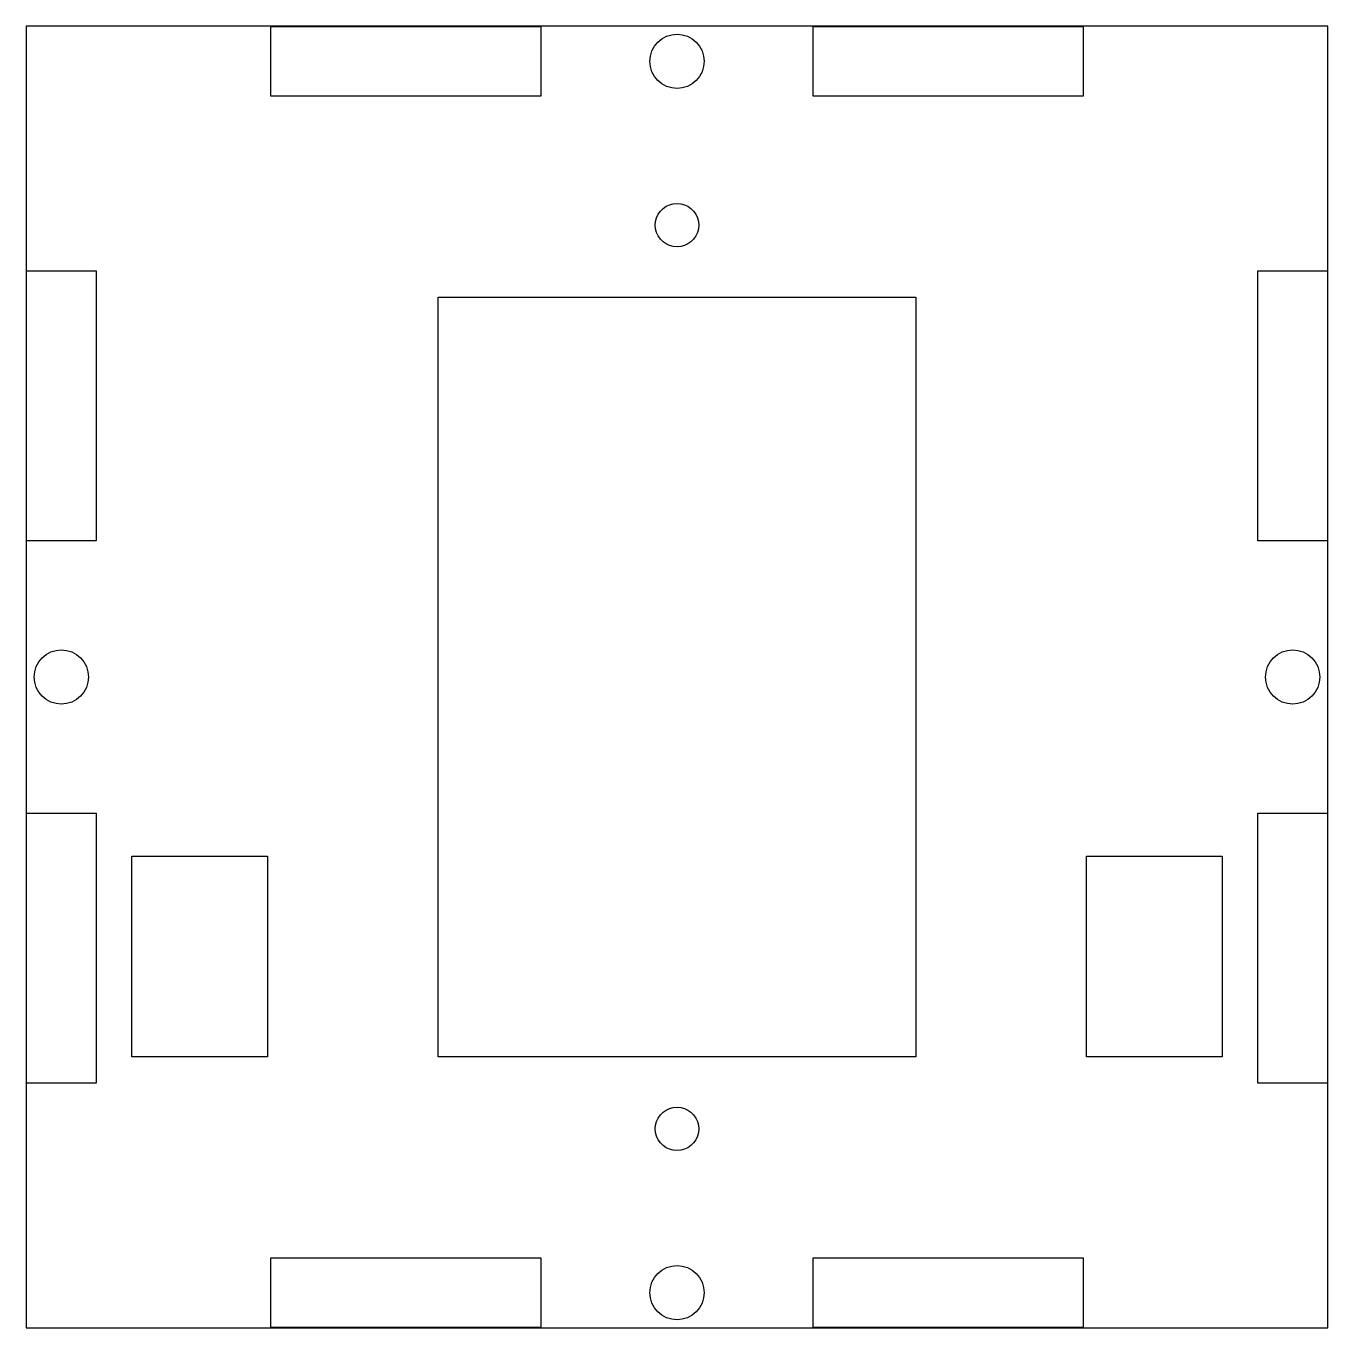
# Model space of a CAD drawing. Header units: metres. Extents: x -60 to 60, y -20 to 100.
import ezdxf

# ---------------------------------------------------------------- set-up
doc = ezdxf.new("R2010")
doc.units = ezdxf.units.M

msp = doc.modelspace()

# ---------------------------------------------------------------- linework, layer by layer
for p, q in [((60, 100), (-60, 100)), ((-60, 100), (-60, -20)), ((-37.45, 93.55), (-37.45, 99.95)), ((-37.45, 99.95), (-12.55, 99.95)), ((-12.55, 99.95), (-12.55, 93.55)), ((12.55, 93.55), (12.55, 99.95)), ((12.55, 99.95), (37.45, 99.95)), ((37.45, 99.95), (37.45, 93.55)), ((60, -20), (60, 100)), ((-2.07866, 98.1389), (-1.76776, 98.5178)), ((-1.76776, 98.5178), (-1.38892, 98.8287)), ((-1.38892, 98.8287), (-0.956696, 99.0597)), ((-0.956696, 99.0597), (-0.487717, 99.202)), ((-0.487717, 99.202), (0, 99.25)), ((0, 99.25), (0.487717, 99.202)), ((0.487717, 99.202), (0.956696, 99.0597)), ((0.956696, 99.0597), (1.38892, 98.8287)), ((1.38892, 98.8287), (1.76776, 98.5178)), ((1.76776, 98.5178), (2.07866, 98.1389)), ((-2.5, 96.75), (-2.45195, 97.2377)), ((-2.45195, 97.2377), (-2.30969, 97.7067)), ((-2.30969, 97.7067), (-2.07866, 98.1389)), ((2.07866, 98.1389), (2.30969, 97.7067)), ((2.30969, 97.7067), (2.45195, 97.2377)), ((2.45195, 97.2377), (2.5, 96.75)), ((-2.45195, 96.2623), (-2.5, 96.75)), ((-2.30969, 95.7933), (-2.45195, 96.2623)), ((2.45195, 96.2623), (2.30969, 95.7933)), ((2.5, 96.75), (2.45195, 96.2623)), ((-2.07866, 95.3611), (-2.30969, 95.7933)), ((-1.76776, 94.9822), (-2.07866, 95.3611)), ((-1.38892, 94.6713), (-1.76776, 94.9822)), ((1.76776, 94.9822), (1.38892, 94.6713)), ((2.07866, 95.3611), (1.76776, 94.9822)), ((2.30969, 95.7933), (2.07866, 95.3611)), ((-0.956696, 94.4403), (-1.38892, 94.6713)), ((-0.487717, 94.298), (-0.956696, 94.4403)), ((0, 94.25), (-0.487717, 94.298)), ((0.487717, 94.298), (0, 94.25)), ((0.956696, 94.4403), (0.487717, 94.298)), ((1.38892, 94.6713), (0.956696, 94.4403)), ((-12.55, 93.55), (-37.45, 93.55)), ((37.45, 93.55), (12.55, 93.55)), ((-1.73204, 82.65), (-1.53207, 82.9356)), ((-1.53207, 82.9356), (-1.28557, 83.1821)), ((-1.28557, 83.1821), (-0.999985, 83.382)), ((-0.999985, 83.382), (-0.684036, 83.5294)), ((-0.684036, 83.5294), (-0.34729, 83.6196)), ((-0.34729, 83.6196), (0, 83.65)), ((0, 83.65), (0.34729, 83.6196)), ((0.34729, 83.6196), (0.684036, 83.5294)), ((0.684036, 83.5294), (1, 83.382)), ((1, 83.382), (1.28557, 83.1821)), ((1.28557, 83.1821), (1.53207, 82.9356)), ((1.53207, 82.9356), (1.73204, 82.65)), ((-2, 81.65), (-1.9696, 81.9973)), ((-1.9696, 81.3027), (-2, 81.65)), ((-1.9696, 81.9973), (-1.87938, 82.334)), ((-1.87938, 82.334), (-1.73204, 82.65)), ((1.73204, 82.65), (1.87938, 82.334)), ((1.87938, 82.334), (1.9696, 81.9973)), ((1.9696, 81.9973), (2, 81.65)), ((2, 81.65), (1.9696, 81.3027)), ((-1.87938, 80.966), (-1.9696, 81.3027)), ((-1.73204, 80.65), (-1.87938, 80.966)), ((-1.53207, 80.3644), (-1.73204, 80.65)), ((1.73204, 80.65), (1.53207, 80.3644)), ((1.87938, 80.966), (1.73204, 80.65)), ((1.9696, 81.3027), (1.87938, 80.966)), ((-1.28557, 80.1179), (-1.53207, 80.3644)), ((-1, 79.9179), (-1.28557, 80.1179)), ((-0.684036, 79.7706), (-1, 79.9179)), ((-0.34729, 79.6804), (-0.684036, 79.7706)), ((0, 79.65), (-0.34729, 79.6804)), ((0.34729, 79.6804), (0, 79.65)), ((0.684036, 79.7706), (0.34729, 79.6804)), ((1, 79.9179), (0.684036, 79.7706)), ((1.28557, 80.1179), (1, 79.9179)), ((1.53207, 80.3644), (1.28557, 80.1179)), ((-59.95, 52.55), (-59.95, 77.45)), ((-59.95, 77.45), (-53.55, 77.45)), ((-53.55, 77.45), (-53.55, 52.55)), ((53.55, 52.55), (53.55, 77.45)), ((53.55, 77.45), (59.95, 77.45)), ((59.95, 77.45), (59.95, 52.55)), ((-22, 5), (-22, 75)), ((-22, 75), (22, 75)), ((22, 75), (22, 5)), ((-53.55, 52.55), (-59.95, 52.55)), ((59.95, 52.55), (53.55, 52.55)), ((-58.5178, 41.7678), (-58.1389, 42.0787)), ((-58.1389, 42.0787), (-57.7067, 42.3097)), ((-57.7067, 42.3097), (-57.2377, 42.452)), ((-57.2377, 42.452), (-56.75, 42.5)), ((-56.75, 42.5), (-56.2623, 42.452)), ((-56.2623, 42.452), (-55.7933, 42.3097)), ((-55.7933, 42.3097), (-55.3611, 42.0787)), ((-55.3611, 42.0787), (-54.9822, 41.7678)), ((54.9822, 41.7678), (55.3611, 42.0787)), ((55.3611, 42.0787), (55.7933, 42.3097)), ((55.7933, 42.3097), (56.2623, 42.452)), ((56.2623, 42.452), (56.75, 42.5)), ((56.75, 42.5), (57.2377, 42.452)), ((57.2377, 42.452), (57.7067, 42.3097)), ((57.7067, 42.3097), (58.1389, 42.0787)), ((58.1389, 42.0787), (58.5178, 41.7678)), ((-59.202, 40.4877), (-59.0597, 40.9567)), ((-59.0597, 40.9567), (-58.8287, 41.3889)), ((-58.8287, 41.3889), (-58.5178, 41.7678)), ((-54.9822, 41.7678), (-54.6713, 41.3889)), ((-54.6713, 41.3889), (-54.4403, 40.9567)), ((-54.4403, 40.9567), (-54.298, 40.4877)), ((54.298, 40.4877), (54.4403, 40.9567)), ((54.4403, 40.9567), (54.6713, 41.3889)), ((54.6713, 41.3889), (54.9822, 41.7678)), ((58.5178, 41.7678), (58.8287, 41.3889)), ((58.8287, 41.3889), (59.0597, 40.9567)), ((59.0597, 40.9567), (59.202, 40.4877)), ((-59.25, 40), (-59.202, 40.4877)), ((-59.202, 39.5123), (-59.25, 40)), ((-54.298, 40.4877), (-54.25, 40)), ((-54.25, 40), (-54.298, 39.5123)), ((54.25, 40), (54.298, 40.4877)), ((54.298, 39.5123), (54.25, 40)), ((59.202, 40.4877), (59.25, 40)), ((59.25, 40), (59.202, 39.5123)), ((-59.0597, 39.0433), (-59.202, 39.5123)), ((-58.8287, 38.6111), (-59.0597, 39.0433)), ((-58.5178, 38.2322), (-58.8287, 38.6111)), ((-54.6713, 38.6111), (-54.9822, 38.2322)), ((-54.4403, 39.0433), (-54.6713, 38.6111)), ((-54.298, 39.5123), (-54.4403, 39.0433)), ((54.4403, 39.0433), (54.298, 39.5123)), ((54.6713, 38.6111), (54.4403, 39.0433)), ((54.9822, 38.2322), (54.6713, 38.6111)), ((58.8287, 38.6111), (58.5178, 38.2322)), ((59.0597, 39.0433), (58.8287, 38.6111)), ((59.202, 39.5123), (59.0597, 39.0433)), ((-58.1389, 37.9213), (-58.5178, 38.2322)), ((-57.7067, 37.6903), (-58.1389, 37.9213)), ((-57.2377, 37.548), (-57.7067, 37.6903)), ((-56.75, 37.5), (-57.2377, 37.548)), ((-56.2623, 37.548), (-56.75, 37.5)), ((-55.7933, 37.6903), (-56.2623, 37.548)), ((-55.3611, 37.9213), (-55.7933, 37.6903)), ((-54.9822, 38.2322), (-55.3611, 37.9213)), ((55.3611, 37.9213), (54.9822, 38.2322)), ((55.7933, 37.6903), (55.3611, 37.9213)), ((56.2623, 37.548), (55.7933, 37.6903)), ((56.75, 37.5), (56.2623, 37.548)), ((57.2377, 37.548), (56.75, 37.5)), ((57.7067, 37.6903), (57.2377, 37.548)), ((58.1389, 37.9213), (57.7067, 37.6903)), ((58.5178, 38.2322), (58.1389, 37.9213)), ((-59.95, 2.54999), (-59.95, 27.45)), ((-59.95, 27.45), (-53.55, 27.45)), ((-53.55, 27.45), (-53.55, 2.54999)), ((53.55, 2.54999), (53.55, 27.45)), ((53.55, 27.45), (59.95, 27.45)), ((59.95, 27.45), (59.95, 2.54999)), ((-50.25, 5), (-50.25, 23.5)), ((-50.25, 23.5), (-37.75, 23.5)), ((-37.75, 23.5), (-37.75, 5)), ((37.75, 5), (37.75, 23.5)), ((37.75, 23.5), (50.25, 23.5)), ((50.25, 23.5), (50.25, 5)), ((-37.75, 5), (-50.25, 5)), ((22, 5), (-22, 5)), ((50.25, 5), (37.75, 5)), ((-53.55, 2.54999), (-59.95, 2.54999)), ((59.95, 2.54999), (53.55, 2.54999)), ((-1.28557, -0.117905), (-1, 0.082046)), ((-1, 0.082046), (-0.684036, 0.229385)), ((-0.684036, 0.229385), (-0.34729, 0.319611)), ((-0.34729, 0.319611), (0, 0.349991)), ((0, 0.349991), (0.34729, 0.319611)), ((0.34729, 0.319611), (0.684036, 0.229385)), ((0.684036, 0.229385), (1, 0.082046)), ((1, 0.082046), (1.28557, -0.117905)), ((-1.9696, -1.30269), (-1.87938, -0.965958)), ((-1.87938, -0.965958), (-1.73204, -0.649994)), ((-1.73204, -0.649994), (-1.53207, -0.36441)), ((-1.53207, -0.36441), (-1.28557, -0.117905)), ((1.28557, -0.117905), (1.53207, -0.36441)), ((1.53207, -0.36441), (1.73204, -0.649994)), ((1.73204, -0.649994), (1.87938, -0.965958)), ((1.87938, -0.965958), (1.9696, -1.30269)), ((-2, -1.64999), (-1.9696, -1.30269)), ((-1.9696, -1.99728), (-2, -1.64999)), ((-1.87938, -2.33403), (-1.9696, -1.99728)), ((-1.73204, -2.64999), (-1.87938, -2.33403)), ((1.87938, -2.33403), (1.73204, -2.64999)), ((1.9696, -1.99728), (1.87938, -2.33403)), ((1.9696, -1.30269), (2, -1.64999)), ((2, -1.64999), (1.9696, -1.99728)), ((-1.53207, -2.93556), (-1.73204, -2.64999)), ((-1.28557, -3.18208), (-1.53207, -2.93556)), ((-0.999985, -3.38205), (-1.28557, -3.18208)), ((-0.684036, -3.52937), (-0.999985, -3.38205)), ((-0.34729, -3.61961), (-0.684036, -3.52937)), ((0.684036, -3.52937), (0.34729, -3.61961)), ((1, -3.38205), (0.684036, -3.52937)), ((1.28557, -3.18208), (1, -3.38205)), ((1.53207, -2.93556), (1.28557, -3.18208)), ((1.73204, -2.64999), (1.53207, -2.93556)), ((0, -3.64999), (-0.34729, -3.61961)), ((0.34729, -3.61961), (0, -3.64999)), ((-37.45, -19.95), (-37.45, -13.55)), ((-37.45, -13.55), (-12.55, -13.55)), ((-12.55, -13.55), (-12.55, -19.95)), ((-0.956696, -14.4403), (-0.487717, -14.298)), ((-0.487717, -14.298), (0, -14.25)), ((0, -14.25), (0.487717, -14.298)), ((0.487717, -14.298), (0.956696, -14.4403)), ((12.55, -19.95), (12.55, -13.55)), ((12.55, -13.55), (37.45, -13.55)), ((37.45, -13.55), (37.45, -19.95)), ((-2.30969, -15.7933), (-2.07866, -15.3611)), ((-2.07866, -15.3611), (-1.76776, -14.9822)), ((-1.76776, -14.9822), (-1.38892, -14.6713)), ((-1.38892, -14.6713), (-0.956696, -14.4403)), ((0.956696, -14.4403), (1.38892, -14.6713)), ((1.38892, -14.6713), (1.76776, -14.9822)), ((1.76776, -14.9822), (2.07866, -15.3611)), ((2.07866, -15.3611), (2.30969, -15.7933)), ((-2.5, -16.75), (-2.45195, -16.2623)), ((-2.45195, -17.2377), (-2.5, -16.75)), ((-2.45195, -16.2623), (-2.30969, -15.7933)), ((2.30969, -15.7933), (2.45195, -16.2623)), ((2.45195, -16.2623), (2.5, -16.75)), ((2.5, -16.75), (2.45195, -17.2377)), ((-2.30969, -17.7067), (-2.45195, -17.2377)), ((-2.07866, -18.1389), (-2.30969, -17.7067)), ((2.30969, -17.7067), (2.07866, -18.1389)), ((2.45195, -17.2377), (2.30969, -17.7067)), ((-1.76776, -18.5178), (-2.07866, -18.1389)), ((-1.38892, -18.8287), (-1.76776, -18.5178)), ((-0.956696, -19.0597), (-1.38892, -18.8287)), ((-0.487717, -19.202), (-0.956696, -19.0597)), ((0.956696, -19.0597), (0.487717, -19.202)), ((1.38892, -18.8287), (0.956696, -19.0597)), ((1.76776, -18.5178), (1.38892, -18.8287)), ((2.07866, -18.1389), (1.76776, -18.5178)), ((-60, -20), (60, -20)), ((-12.55, -19.95), (-37.45, -19.95)), ((0, -19.25), (-0.487717, -19.202)), ((0.487717, -19.202), (0, -19.25)), ((37.45, -19.95), (12.55, -19.95))]:
    msp.add_line(p, q)

doc.saveas('drawing.dxf')
